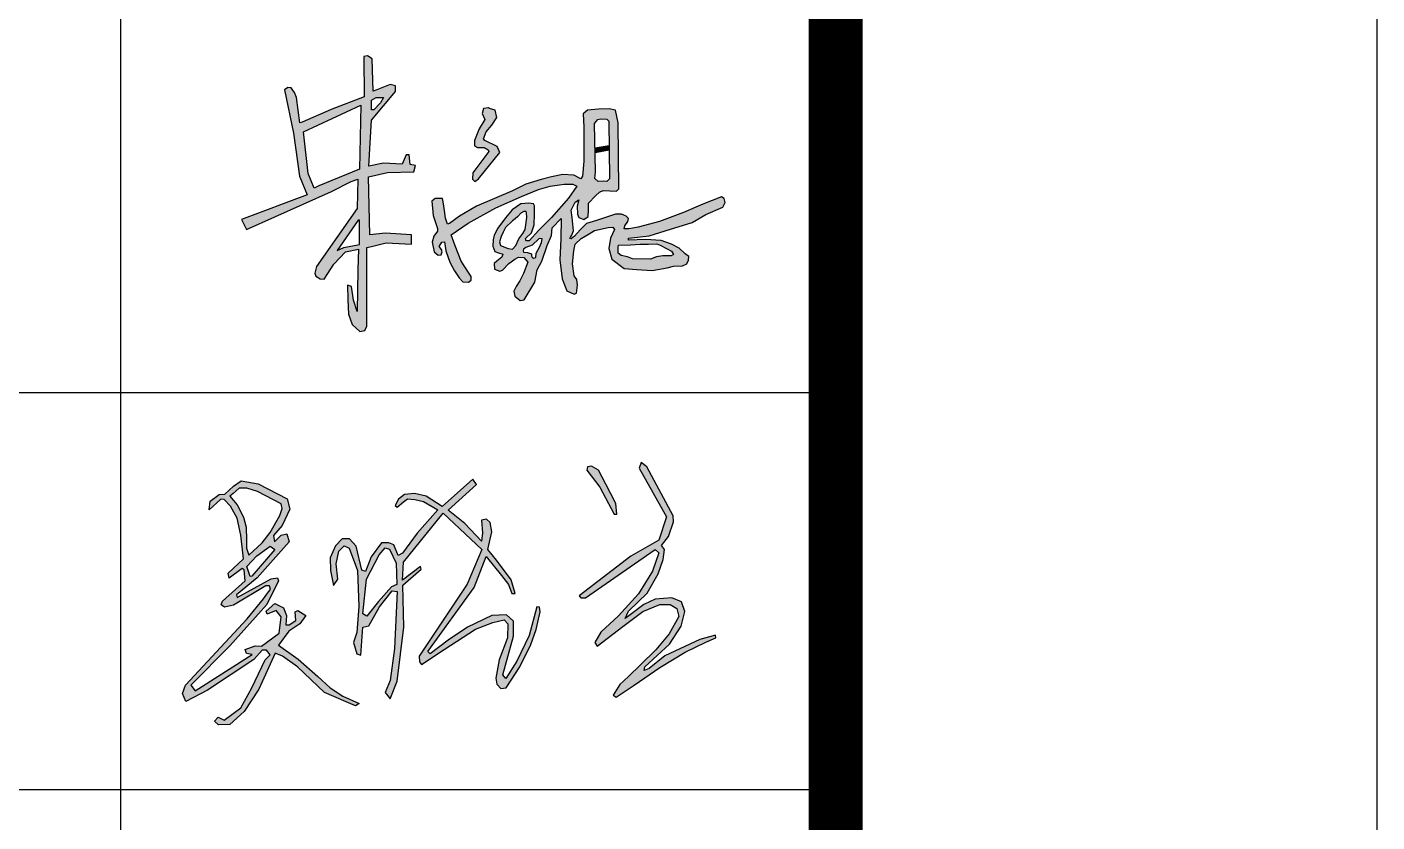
# Model space of a CAD drawing. Extents: x 33088 to 140010, y 13737 to 369010.
# Drawn here: x 118653 to 122393, y 234056 to 236259 of the extents above; entities that cross this region are included whole.
import ezdxf

# ---------------------------------------------------------------- set-up
doc = ezdxf.new("R2010")
doc.units = 0
doc.header["$LTSCALE"] = 1000
doc.header["$MEASUREMENT"] = 0
doc.layers.get('0').update_dxf_attribs({"linetype": 'CONTINUOUS'})
doc.layers.add('PUB_TITLE', color=4, linetype='CONTINUOUS')

msp = doc.modelspace()

# ---------------------------------------------------------------- hatches: boundary and pattern name
h = msp.add_hatch(color=7)
h.paths.add_polyline_path([(119598.9, 235844), (119652, 235855.8), (119725, 235858.4), (119729.9, 235875.7), (119715.1, 235877.9), (119712.3, 235905), (119703.7, 235905.2), (119692.8, 235879.3), (119640.6, 235882.2), (119599.9, 235873.6), (119607.4, 236000.9), (119674, 236080.2), (119674.2, 236096.6), (119659.2, 236100.2), (119622.6, 236085.3), (119612.3, 236081.3), (119609.6, 236171.3), (119596.2, 236179.2), (119586, 236177.3), (119587.7, 236065.7), (119495.7, 236030.9), (119415.2, 235995.7), (119408.9, 235993.5), (119399.6, 236064.2), (119393.9, 236078.1), (119385.4, 236091), (119375.4, 236091.8), (119366.9, 236085.3), (119391.8, 235964.8), (119407.8, 235846.4), (119429.2, 235794.3), (119247.6, 235726.3), (119261.5, 235698.2), (119497.1, 235803.6), (119550.9, 235831.4), (119569.9, 235837.7), (119567.7, 235756.5), (119454.8, 235595.2), (119450.3, 235577.6), (119453.3, 235568.8), (119465.3, 235561.4), (119476.8, 235560.3), (119503.4, 235602.2), (119535.8, 235635.9), (119571.5, 235643.6), (119569.4, 235586.2), (119567.6, 235470.8), (119557.7, 235502.5), (119551.9, 235540.4), (119541.4, 235543.5), (119542.4, 235503.2), (119543.5, 235463.5), (119554.4, 235435.3), (119574.8, 235415.8), (119588.7, 235418.2), (119595, 235430.4), (119594.3, 235648.5), (119607.2, 235651.3), (119648.2, 235661.2), (119718.5, 235657.3), (119718.5, 235683.5), (119645.1, 235687.6), (119603.1, 235683.1)])
h.paths.add_polyline_path([(119574.2, 235865.3), (119461.3, 235819.4), (119448.4, 235813.1), (119431.7, 235853.4), (119419.4, 235968.9), (119577.6, 236043.2)], flags=16)
h.paths.add_polyline_path([(119574.2, 235724.2), (119574.2, 235657), (119530.7, 235648.3), (119512.6, 235640), (119570.3, 235724.2)], flags=16)
h.paths.add_polyline_path([(119607.4, 236029.7), (119607.4, 236056.5), (119620.4, 236063.7), (119641.2, 236063.7), (119632.1, 236049), (119613.9, 236030.1)], flags=16)
h = msp.add_hatch(color=7)
h.paths.add_polyline_path([(120249.3, 235806.5), (120286.3, 235804.3), (120292.7, 235810.7), (120291.3, 235993.4), (120283.6, 236029.1), (120266, 236033), (120236.2, 236031.6), (120206.4, 236028.5), (120193.9, 236018.5), (120196, 235982.9), (120195.5, 235887.2), (120192.5, 235846.3), (120187.3, 235838.6), (120167.7, 235848.9), (120137.3, 235850.6), (120105.8, 235844.6), (120077.9, 235836.6), (120035.6, 235823.4), (119998.6, 235805.1), (119898.7, 235762.5), (119851.1, 235735.2), (119823.8, 235714.9), (119818.1, 235712.9), (119812.9, 235729.5), (119809.8, 235750.9), (119806.4, 235774.8), (119804.4, 235783.9), (119784.2, 235784.3), (119774.6, 235776.9), (119778.1, 235736.6), (119790.8, 235701.2), (119790.6, 235693.5), (119780.1, 235679.4), (119775.5, 235663.1), (119781.3, 235636.3), (119792.1, 235627), (119800.4, 235627.7), (119803.5, 235636), (119801.7, 235642.4), (119795, 235651.4), (119802.1, 235662.7), (119809.5, 235664.2), (119813.6, 235639.2), (119824.6, 235607.2), (119837.3, 235583.2), (119850.8, 235564.4), (119861, 235552.7), (119875.9, 235552), (119883.5, 235558), (119883.9, 235568.2), (119878.5, 235575.8), (119855.9, 235610.6), (119839.5, 235652.7), (119828.2, 235683.4), (119875.4, 235716.2), (119952.1, 235757.9), (120023.6, 235789.2), (120070.7, 235809), (120103, 235818.4), (120140.9, 235823.8), (120165, 235823.8), (120176, 235818), (120153.4, 235785.3), (120105.8, 235731.5), (120071.5, 235695.9), (120044.6, 235666.7), (120037, 235667.1), (120034.7, 235669.6), (120033.9, 235673.2), (120050.7, 235689.4), (120058.4, 235711.5), (120059.1, 235740.9), (120059.3, 235763.9), (120056.8, 235769.7), (120043.6, 235770.8), (120021.3, 235769.2), (119997.4, 235752.4), (119978.6, 235730.3), (119958, 235701.9), (119947.5, 235682.1), (119944.7, 235669.5), (119943.6, 235652.1), (119948.8, 235637.4), (119959.6, 235633.2), (119971.4, 235629.4), (119968.8, 235621.9), (119955.1, 235610.4), (119947.4, 235604.1), (119947.9, 235588.1), (119962.7, 235582.6), (119970.7, 235585.1), (119987.9, 235604.2), (120004.9, 235616), (120014.8, 235621.2), (120029.3, 235620.4), (120040.6, 235607.8), (120028.8, 235576.3), (120018.4, 235556.1), (120008.2, 235540.2), (120002.2, 235527), (120004.9, 235513.8), (120019.5, 235501.5), (120030.4, 235502.9), (120059.7, 235552), (120066.3, 235586.2), (120079.1, 235610.4), (120094.5, 235653.4), (120105.8, 235681.4), (120108.3, 235702.6), (120132.9, 235728.7), (120131.9, 235672.1), (120128.9, 235614.5), (120135.5, 235561.3), (120148.6, 235528.3), (120168.6, 235519), (120175.4, 235521.5), (120178.5, 235543.9), (120176, 235560), (120168.8, 235570.2), (120164.8, 235603.1), (120167.9, 235639), (120171.9, 235657.7), (120188.9, 235673.1), (120210.4, 235686.1), (120225.2, 235695.6), (120263.2, 235703.6), (120276.4, 235704.9), (120280.7, 235697.9), (120269.3, 235673.8), (120265, 235645.4), (120273.2, 235615.8), (120307.2, 235590), (120342.3, 235587.3), (120385.5, 235585), (120426.4, 235592.4), (120444.4, 235596.7), (120468.9, 235597.9), (120481.4, 235602.9), (120486.1, 235613.5), (120486.7, 235623.1), (120476.5, 235630.3), (120460.1, 235646.8), (120438.9, 235657.4), (120410.4, 235667.8), (120366.8, 235670.4), (120319.7, 235668.6), (120320, 235674.1), (120377.2, 235680.4), (120421.6, 235694.9), (120496.3, 235717.4), (120533.5, 235739.6), (120580.7, 235760.2), (120587.3, 235773.4), (120584.3, 235784), (120576.9, 235789), (120525.7, 235768.8), (120472, 235745.2), (120405.5, 235720.6), (120346.4, 235704.3), (120320.8, 235700.4), (120307.9, 235699.9), (120309.2, 235708.5), (120318, 235720.7), (120319.5, 235728.8), (120312.9, 235735.6), (120300.5, 235740.4), (120283.2, 235740.4), (120230.6, 235723.3), (120203.4, 235714.6), (120185.9, 235697.5), (120170.4, 235679.8), (120161.1, 235672.6), (120157.3, 235672.9), (120158.8, 235676.8), (120162.3, 235682.3), (120165.1, 235690.2), (120166.9, 235694.8), (120163.2, 235731.4), (120160.8, 235751.6), (120171.5, 235774.1), (120181.9, 235780.1), (120177.8, 235763.1), (120178.3, 235740.4), (120182.1, 235731.1), (120195.6, 235726.2), (120207.6, 235734.1), (120208.7, 235752.2), (120208.7, 235770.9), (120228.5, 235791.2), (120239.2, 235802.1)])
h.paths.add_polyline_path([(120226.5, 235839.7), (120228.3, 235857.9), (120225.5, 235992), (120234.3, 236003.1), (120242.6, 236005.3), (120259.7, 236003.8), (120264.8, 235998), (120267, 235838.5), (120259.8, 235830.8), (120249.9, 235831.7), (120235.4, 235831.4)], flags=16)
h.paths.add_polyline_path([(120292, 235655.1), (120325.2, 235655.5), (120351.6, 235657.2), (120374.6, 235657.4), (120398, 235658.3), (120407.3, 235655.1), (120425.1, 235645.8), (120438.7, 235638.2), (120444.6, 235629.1), (120438.1, 235625.2), (120414.7, 235625), (120397.3, 235622.4), (120380.9, 235615.7), (120331, 235617.2), (120316.7, 235622.4), (120298.9, 235626.5), (120290.5, 235632.6), (120290.7, 235648.8)], flags=16)
h.paths.add_polyline_path([(120037.2, 235744.3), (120037.5, 235731.2), (120035.8, 235717.5), (120033.6, 235698.1), (120027.1, 235687.3), (120016.1, 235672), (120007.6, 235653.9), (119998.3, 235644.1), (119986, 235645.2), (119965.1, 235653.5), (119962.1, 235663.6), (119967, 235678.6), (119972.5, 235691.2), (119978.8, 235704.1), (119998.6, 235722.1), (120005.8, 235727.3), (120012.6, 235734.5), (120021.7, 235743.5), (120029.4, 235747.7), (120035.7, 235747.9)], flags=16)
h.paths.add_polyline_path([(120080.3, 235672.5), (120078.5, 235662.3), (120073.2, 235648.8), (120064, 235632.8), (120063.3, 235620.5), (120056.3, 235619.2), (120052.6, 235621.1), (120051.2, 235625.2), (120050.7, 235630.9), (120040.1, 235634.1), (120028.8, 235635.4), (120028.1, 235639.4), (120028.7, 235643.8), (120035.3, 235647.9), (120052.6, 235654.8), (120071.6, 235672.5), (120073.5, 235673.7)], flags=16)
for points in [[(119963, 235911.3), (119955.3, 235928.3), (119921.7, 235944.4), (119918.1, 235949.9), (119925.3, 235968.8), (119940.6, 235987.1), (119954.5, 236008.6), (119950.6, 236029.3), (119934.8, 236033.1), (119931.5, 236035.3), (119918, 236033.6), (119914.2, 236019.4), (119921.3, 236002.7), (119905.4, 235977.5), (119892.5, 235944.6), (119892.6, 235930.5), (119901.1, 235925), (119919.6, 235925), (119930.9, 235919.3), (119932.5, 235914.8), (119888.1, 235855.4), (119887.5, 235837.6), (119894.1, 235831.5), (119904.3, 235838.9)], [(120265.7, 235930.6), (120226.9, 235924.9), (120227.2, 235911), (120265.9, 235918.3)]]:
    msp.add_hatch(color=7).paths.add_polyline_path(points)
h = msp.add_hatch(color=256)
h.paths.add_polyline_path([(120370.8, 235040.3), (120355, 235052.4), (120349.1, 235036.4), (120425.3, 234901.9), (120403.5, 234837), (120326.2, 234793), (120183, 234682.9), (120187.7, 234677.1), (120200, 234677.6), (120393.8, 234811.1), (120403.9, 234802.1), (120386.3, 234751.6), (120346.9, 234688.3), (120292, 234627.4), (120243, 234582.1), (120226, 234554), (120232.9, 234543.8), (120304.3, 234597.6), (120359.7, 234639.3), (120406.6, 234658.8), (120435.4, 234658.8), (120453.5, 234648.2), (120458.8, 234625.8), (120432.7, 234577.4), (120395.4, 234533.1), (120352.8, 234492.1), (120319.2, 234459.8), (120295.6, 234437.1), (120277.2, 234407.5), (120285.7, 234402.2), (120335.3, 234435.7), (120406.7, 234484.1), (120476.6, 234527.1), (120534.1, 234555), (120561.7, 234566.9), (120560.6, 234573.6), (120517.3, 234562.1), (120420.7, 234517), (120376.7, 234482), (120363.2, 234476.4), (120364.7, 234486.4), (120433, 234549), (120465.8, 234598.6), (120475.9, 234639.4), (120466.2, 234666.6), (120439.4, 234677.5), (120393.1, 234673.4), (120362.5, 234658.8), (120324.5, 234630.5), (120310.3, 234619.9), (120320, 234640.9), (120371.5, 234690.5), (120402.1, 234743.6), (120415.5, 234783.5), (120419.6, 234811.4), (120411.4, 234822.2), (120430.1, 234847), (120443.9, 234888.4), (120443.2, 234904.4)])
h.paths.add_polyline_path([(120217.5, 235042.4), (120206.1, 235040.3), (120203.7, 235031.2), (120240.3, 234984.3), (120280, 234909.4), (120287.3, 234909.4), (120284.3, 234939.1), (120256.7, 234992), (120236.5, 235030.9)], flags=17)
h.paths.add_polyline_path([(119627.3, 234667.6), (119594.5, 234626.6), (119583.9, 234632.7), (119593.4, 234729), (119629, 234796.3), (119645.3, 234816.1), (119657.4, 234812.6), (119675.7, 234773.6), (119677.7, 234714.8), (119663.2, 234707.7)], flags=16)
h.paths.add_polyline_path([(119494, 234753.6), (119501.9, 234712), (119514.4, 234729.4), (119509.5, 234771.3), (119517.1, 234806.6), (119531.8, 234821.8), (119545.4, 234815.3), (119568.8, 234752.8), (119572.6, 234653.8), (119566.6, 234581.2), (119557.9, 234553.5), (119567.2, 234522), (119578, 234518.7), (119584, 234595.9), (119599.8, 234599.7), (119629.7, 234652.5), (119665.1, 234697.1), (119678.7, 234694.9), (119671.6, 234537.2), (119659.7, 234448.3), (119645, 234415.2), (119659.7, 234397.2), (119678.7, 234446.7), (119696.7, 234595.9), (119694.1, 234712.8), (119745.6, 234757), (119743.3, 234763.8), (119693, 234726.5), (119696.4, 234776.4), (119805.8, 234911.9), (119912.8, 234811.8), (119872.3, 234715), (119817.6, 234632.6), (119740, 234515.8), (119740.2, 234500.4), (119746, 234492.8), (119809.2, 234534), (119895.5, 234590.4), (119943.4, 234609.3), (119975.5, 234616), (119985.6, 234605.5), (119984.7, 234566.8), (119961.6, 234505.3), (119951.9, 234454.8), (119954.4, 234438.4), (119966.2, 234425.8), (119980.5, 234428.4), (120018.8, 234486.4), (120048.7, 234548.3), (120064.1, 234589.3), (120074.9, 234638.5), (120073.2, 234651.4), (120065.4, 234652.2), (120044.6, 234572.7), (120009.8, 234502.3), (119979.5, 234453.6), (119971.6, 234464), (120000.7, 234571.4), (120001.1, 234612.8), (119981.2, 234630.2), (119941, 234628.2), (119873.4, 234595.9), (119819.9, 234559.8), (119770.2, 234522.2), (119763.2, 234528.8), (119892.1, 234706), (119925.1, 234792), (119967.4, 234739.2), (119987.2, 234714.4), (119996.1, 234689.3), (120005.3, 234689.3), (119994.7, 234727.1), (119954.2, 234782.1), (119930.1, 234811.3), (119941.1, 234860.7), (119936.5, 234886.3), (119926.5, 234895.5), (119912.3, 234892.3), (119915.5, 234858), (119912.3, 234834.7), (119866.5, 234883.1), (119819.6, 234920.8), (119898.3, 234991.9), (119888.2, 235005.9), (119803.4, 234930.2), (119758.7, 234959.3), (119727, 234966.8), (119698.8, 234964), (119682.6, 234950.6), (119673.1, 234933.6), (119678.6, 234928.4), (119696.5, 234943.1), (119707.4, 234952), (119727.8, 234949.8), (119751.4, 234944.1), (119791.4, 234921.1), (119733.7, 234856.9), (119703.4, 234815), (119693.1, 234800.8), (119681.8, 234795), (119669.3, 234823.9), (119655.9, 234829.7), (119635.1, 234829.7), (119606.7, 234790.8), (119591.2, 234750.5), (119580.7, 234753.9), (119564.8, 234821), (119546.4, 234841), (119525.9, 234841.2), (119508.1, 234821.8), (119493.1, 234788.3)])
h.paths.add_polyline_path([(119271.1, 234736.2), (119262, 234764), (119289.5, 234794.2), (119316.8, 234813.2), (119327, 234820.3), (119339.3, 234811.8), (119276.3, 234737.3)], flags=16)
h.paths.add_polyline_path([(119261, 234815.5), (119267.3, 234795.9), (119304.2, 234830.2), (119326.6, 234858.6), (119353.6, 234905.4), (119359.6, 234925.4), (119357.7, 234937.6), (119291.8, 234972.1), (119262.2, 234981), (119240.7, 234981.5), (119223.9, 234967), (119215.1, 234959.4), (119235.7, 234935.5), (119252.7, 234900.6), (119260, 234873.6), (119260.8, 234837.6)], flags=16)
h.paths.add_polyline_path([(119190.2, 234950.9), (119158, 234921.6), (119161, 234945.4), (119185.5, 234964.2), (119200.8, 234964.6), (119224.8, 234987.3), (119246.6, 235001.3), (119293.3, 234993.4), (119374.1, 234951.5), (119381.1, 234922.7), (119360.2, 234878.2), (119335.7, 234849.9), (119339.2, 234832.9), (119357.1, 234850.8), (119372.8, 234855.1), (119379.3, 234832.9), (119291, 234732.6), (119233.2, 234685.9), (119235.6, 234678.7), (119329.5, 234729.7), (119347.4, 234733.1), (119349.8, 234724.4), (119317.7, 234659), (119214.9, 234544.8), (119106.7, 234435.4), (119119.4, 234419.7), (119276.6, 234520), (119261.5, 234523), (119257.9, 234534.5), (119285.7, 234544.2), (119302.6, 234543.6), (119351.6, 234579.8), (119357.1, 234624.5), (119343.8, 234642.1), (119318.4, 234632.4), (119315.9, 234640.8), (119340.1, 234661.4), (119363.7, 234649.3), (119372.2, 234628.2), (119369.8, 234602.2), (119379.4, 234602.8), (119398.2, 234614.3), (119395.8, 234638.4), (119403.6, 234642.1), (119426, 234628.8), (119409.1, 234605.8), (119378.2, 234584.7), (119349.8, 234546), (119404.2, 234507.9), (119458.7, 234459), (119492.8, 234428.3), (119528.3, 234405), (119573.7, 234385), (119562.8, 234377.8), (119476.9, 234414.6), (119402.6, 234485.9), (119361.4, 234516.1), (119340.3, 234524), (119295.5, 234424.3), (119254.4, 234362.1), (119215.4, 234326), (119183.2, 234325.1), (119172.2, 234335.3), (119182.8, 234346.3), (119199.7, 234338.7), (119245.5, 234373), (119276, 234427.8), (119313.3, 234505.3), (119326.9, 234519.7), (119316.7, 234532), (119304.8, 234532.4), (119281.5, 234506.6), (119153.6, 234421.5), (119093, 234390.2), (119084.1, 234412.2), (119092.6, 234435), (119263.3, 234619.4), (119308.7, 234675.1), (119322.6, 234693.9), (119327.8, 234700.8), (119324.9, 234710.3), (119314.9, 234710.7), (119225.3, 234657.5), (119200.7, 234652), (119191.1, 234657.9), (119194.4, 234668), (119257.3, 234724.2), (119255.1, 234755), (119249.5, 234758.7), (119212.9, 234731.9), (119210.7, 234746.2), (119252.9, 234785.1), (119245.4, 234851.1), (119235.4, 234898), (119216.7, 234931.2), (119199.6, 234949.9)])

# ---------------------------------------------------------------- linework, layer by layer
for p, q in [((120206.1, 235040.3), (120203.7, 235031.2)), ((120217.5, 235042.4), (120206.1, 235040.3)), ((120236.5, 235030.9), (120217.5, 235042.4)), ((120355, 235052.4), (120349.1, 235036.4)), ((120370.8, 235040.3), (120355, 235052.4)), ((120443.2, 234904.4), (120370.8, 235040.3)), ((119224.8, 234987.3), (119246.6, 235001.3)), ((119246.6, 235001.3), (119293.3, 234993.4)), ((119888.2, 235005.9), (119803.4, 234930.2)), ((119898.3, 234991.9), (119888.2, 235005.9)), ((120203.7, 235031.2), (120240.3, 234984.3)), ((120256.7, 234992), (120236.5, 235030.9)), ((120349.1, 235036.4), (120425.3, 234901.9)), ((119161, 234945.4), (119185.5, 234964.2)), ((119185.5, 234964.2), (119200.8, 234964.6)), ((119200.8, 234964.6), (119224.8, 234987.3)), ((119223.9, 234967), (119215.1, 234959.4)), ((119240.7, 234981.5), (119223.9, 234967)), ((119262.2, 234981), (119240.7, 234981.5)), ((119291.8, 234972.1), (119262.2, 234981)), ((119357.7, 234937.6), (119291.8, 234972.1)), ((119293.3, 234993.4), (119374.1, 234951.5)), ((119698.8, 234964), (119682.6, 234950.6)), ((119727, 234966.8), (119698.8, 234964)), ((119758.7, 234959.3), (119727, 234966.8)), ((119819.6, 234920.8), (119898.3, 234991.9)), ((120240.3, 234984.3), (120280, 234909.4)), ((120284.3, 234939.1), (120256.7, 234992)), ((119190.2, 234950.9), (119158, 234921.6)), ((119158, 234921.6), (119161, 234945.4)), ((119199.6, 234949.9), (119190.2, 234950.9)), ((119216.7, 234931.2), (119199.6, 234949.9)), ((119215.1, 234959.4), (119235.7, 234935.5)), ((119235.4, 234898), (119216.7, 234931.2)), ((119235.7, 234935.5), (119252.7, 234900.6)), ((119359.6, 234925.4), (119357.7, 234937.6)), ((119374.1, 234951.5), (119381.1, 234922.7)), ((119682.6, 234950.6), (119673.1, 234933.6)), ((119673.1, 234933.6), (119678.6, 234928.4)), ((119678.6, 234928.4), (119696.5, 234943.1)), ((119696.5, 234943.1), (119707.4, 234952)), ((119707.4, 234952), (119727.8, 234949.8)), ((119727.8, 234949.8), (119751.4, 234944.1)), ((119751.4, 234944.1), (119791.4, 234921.1)), ((119803.4, 234930.2), (119758.7, 234959.3)), ((120287.3, 234909.4), (120284.3, 234939.1)), ((119245.4, 234851.1), (119235.4, 234898)), ((119252.7, 234900.6), (119260, 234873.6)), ((119326.6, 234858.6), (119353.6, 234905.4)), ((119353.6, 234905.4), (119359.6, 234925.4)), ((119381.1, 234922.7), (119360.2, 234878.2)), ((119696.4, 234776.4), (119805.8, 234911.9)), ((119791.4, 234921.1), (119733.7, 234856.9)), ((119805.8, 234911.9), (119912.8, 234811.8)), ((119866.5, 234883.1), (119819.6, 234920.8)), ((119926.5, 234895.5), (119912.3, 234892.3)), ((119912.3, 234892.3), (119915.5, 234858)), ((119936.5, 234886.3), (119926.5, 234895.5)), ((120280, 234909.4), (120287.3, 234909.4)), ((120425.3, 234901.9), (120403.5, 234837)), ((120430.1, 234847), (120443.9, 234888.4)), ((120443.9, 234888.4), (120443.2, 234904.4)), ((119252.9, 234785.1), (119245.4, 234851.1)), ((119260, 234873.6), (119260.8, 234837.6)), ((119304.2, 234830.2), (119326.6, 234858.6)), ((119360.2, 234878.2), (119335.7, 234849.9)), ((119357.1, 234850.8), (119372.8, 234855.1)), ((119372.8, 234855.1), (119379.3, 234832.9)), ((119733.7, 234856.9), (119703.4, 234815)), ((119912.3, 234834.7), (119866.5, 234883.1)), ((119915.5, 234858), (119912.3, 234834.7)), ((119930.1, 234811.3), (119941.1, 234860.7)), ((119941.1, 234860.7), (119936.5, 234886.3)), ((119260.8, 234837.6), (119261, 234815.5)), ((119261, 234815.5), (119267.3, 234795.9)), ((119267.3, 234795.9), (119304.2, 234830.2)), ((119379.3, 234832.9), (119291, 234732.6)), ((119316.8, 234813.2), (119327, 234820.3)), ((119327, 234820.3), (119339.3, 234811.8)), ((119335.7, 234849.9), (119339.2, 234832.9)), ((119339.2, 234832.9), (119357.1, 234850.8)), ((119508.1, 234821.8), (119493.1, 234788.3)), ((119525.9, 234841.2), (119508.1, 234821.8)), ((119517.1, 234806.6), (119531.8, 234821.8)), ((119546.4, 234841), (119525.9, 234841.2)), ((119531.8, 234821.8), (119545.4, 234815.3)), ((119545.4, 234815.3), (119568.8, 234752.8)), ((119564.8, 234821), (119546.4, 234841)), ((119580.7, 234753.9), (119564.8, 234821)), ((119635.1, 234829.7), (119606.7, 234790.8)), ((119629, 234796.3), (119645.3, 234816.1)), ((119655.9, 234829.7), (119635.1, 234829.7)), ((119645.3, 234816.1), (119657.4, 234812.6)), ((119669.3, 234823.9), (119655.9, 234829.7)), ((119681.8, 234795), (119669.3, 234823.9)), ((119703.4, 234815), (119693.1, 234800.8)), ((120403.5, 234837), (120326.2, 234793)), ((120411.4, 234822.2), (120430.1, 234847)), ((120419.6, 234811.4), (120411.4, 234822.2)), ((119210.7, 234746.2), (119252.9, 234785.1)), ((119262, 234764), (119289.5, 234794.2)), ((119339.3, 234811.8), (119276.3, 234737.3)), ((119289.5, 234794.2), (119316.8, 234813.2)), ((119493.1, 234788.3), (119494, 234753.6)), ((119509.5, 234771.3), (119517.1, 234806.6)), ((119606.7, 234790.8), (119591.2, 234750.5)), ((119593.4, 234729), (119629, 234796.3)), ((119657.4, 234812.6), (119675.7, 234773.6)), ((119693.1, 234800.8), (119681.8, 234795)), ((119693, 234726.5), (119696.4, 234776.4)), ((119912.8, 234811.8), (119872.3, 234715)), ((119892.1, 234706), (119925.1, 234792)), ((119925.1, 234792), (119967.4, 234739.2)), ((119954.2, 234782.1), (119930.1, 234811.3)), ((119994.7, 234727.1), (119954.2, 234782.1)), ((120326.2, 234793), (120183, 234682.9)), ((120200, 234677.6), (120393.8, 234811.1)), ((120403.9, 234802.1), (120386.3, 234751.6)), ((120393.8, 234811.1), (120403.9, 234802.1)), ((120402.1, 234743.6), (120415.5, 234783.5)), ((120415.5, 234783.5), (120419.6, 234811.4)), ((119212.9, 234731.9), (119210.7, 234746.2)), ((119249.5, 234758.7), (119212.9, 234731.9)), ((119255.1, 234755), (119249.5, 234758.7)), ((119257.3, 234724.2), (119255.1, 234755)), ((119271.1, 234736.2), (119262, 234764)), ((119494, 234753.6), (119501.9, 234712)), ((119514.4, 234729.4), (119509.5, 234771.3)), ((119568.8, 234752.8), (119572.6, 234653.8)), ((119591.2, 234750.5), (119580.7, 234753.9)), ((119675.7, 234773.6), (119677.7, 234714.8)), ((119743.3, 234763.8), (119693, 234726.5)), ((119694.1, 234712.8), (119745.6, 234757)), ((119745.6, 234757), (119743.3, 234763.8)), ((119967.4, 234739.2), (119987.2, 234714.4)), ((120386.3, 234751.6), (120346.9, 234688.3)), ((120371.5, 234690.5), (120402.1, 234743.6)), ((119194.4, 234668), (119257.3, 234724.2)), ((119314.9, 234710.7), (119225.3, 234657.5)), ((119291, 234732.6), (119233.2, 234685.9)), ((119235.6, 234678.7), (119329.5, 234729.7)), ((119276.3, 234737.3), (119271.1, 234736.2)), ((119324.9, 234710.3), (119314.9, 234710.7)), ((119349.8, 234724.4), (119317.7, 234659)), ((119327.8, 234700.8), (119324.9, 234710.3)), ((119329.5, 234729.7), (119347.4, 234733.1)), ((119347.4, 234733.1), (119349.8, 234724.4)), ((119501.9, 234712), (119514.4, 234729.4)), ((119583.9, 234632.7), (119593.4, 234729)), ((119663.2, 234707.7), (119627.3, 234667.6)), ((119677.7, 234714.8), (119663.2, 234707.7)), ((119696.7, 234595.9), (119694.1, 234712.8)), ((119763.2, 234528.8), (119892.1, 234706)), ((119872.3, 234715), (119817.6, 234632.6)), ((119987.2, 234714.4), (119996.1, 234689.3)), ((120005.3, 234689.3), (119994.7, 234727.1)), ((119191.1, 234657.9), (119194.4, 234668)), ((119233.2, 234685.9), (119235.6, 234678.7)), ((119263.3, 234619.4), (119308.7, 234675.1)), ((119308.7, 234675.1), (119322.6, 234693.9)), ((119322.6, 234693.9), (119327.8, 234700.8)), ((119627.3, 234667.6), (119594.5, 234626.6)), ((119629.7, 234652.5), (119665.1, 234697.1)), ((119665.1, 234697.1), (119678.7, 234694.9)), ((119678.7, 234694.9), (119671.6, 234537.2)), ((119996.1, 234689.3), (120005.3, 234689.3)), ((120183, 234682.9), (120187.7, 234677.1)), ((120187.7, 234677.1), (120200, 234677.6)), ((120346.9, 234688.3), (120292, 234627.4)), ((120320, 234640.9), (120371.5, 234690.5)), ((120393.1, 234673.4), (120362.5, 234658.8)), ((120439.4, 234677.5), (120393.1, 234673.4)), ((120466.2, 234666.6), (120439.4, 234677.5)), ((120475.9, 234639.4), (120466.2, 234666.6)), ((119200.7, 234652), (119191.1, 234657.9)), ((119225.3, 234657.5), (119200.7, 234652)), ((119317.7, 234659), (119214.9, 234544.8)), ((119315.9, 234640.8), (119340.1, 234661.4)), ((119318.4, 234632.4), (119315.9, 234640.8)), ((119343.8, 234642.1), (119318.4, 234632.4)), ((119318.4, 234632.4), (119318.4, 234632.4)), ((119340.1, 234661.4), (119363.7, 234649.3)), ((119357.1, 234624.5), (119343.8, 234642.1)), ((119363.7, 234649.3), (119372.2, 234628.2)), ((119372.2, 234628.2), (119369.8, 234602.2)), ((119395.8, 234638.4), (119403.6, 234642.1)), ((119398.2, 234614.3), (119395.8, 234638.4)), ((119403.6, 234642.1), (119426, 234628.8)), ((119426, 234628.8), (119409.1, 234605.8)), ((119572.6, 234653.8), (119566.6, 234581.2)), ((119594.5, 234626.6), (119583.9, 234632.7)), ((119599.8, 234599.7), (119629.7, 234652.5)), ((119817.6, 234632.6), (119740, 234515.8)), ((119941, 234628.2), (119873.4, 234595.9)), ((119981.2, 234630.2), (119941, 234628.2)), ((120001.1, 234612.8), (119981.2, 234630.2)), ((120065.4, 234652.2), (120044.6, 234572.7)), ((120064.1, 234589.3), (120074.9, 234638.5)), ((120073.2, 234651.4), (120065.4, 234652.2)), ((120074.9, 234638.5), (120073.2, 234651.4)), ((120292, 234627.4), (120243, 234582.1)), ((120304.3, 234597.6), (120359.7, 234639.3)), ((120310.3, 234619.9), (120320, 234640.9)), ((120324.5, 234630.5), (120310.3, 234619.9)), ((120362.5, 234658.8), (120324.5, 234630.5)), ((120359.7, 234639.3), (120406.6, 234658.8)), ((120406.6, 234658.8), (120435.4, 234658.8)), ((120435.4, 234658.8), (120453.5, 234648.2)), ((120453.5, 234648.2), (120458.8, 234625.8)), ((120465.8, 234598.6), (120475.9, 234639.4)), ((119092.6, 234435), (119263.3, 234619.4)), ((119351.6, 234579.8), (119357.1, 234624.5)), ((119369.8, 234602.2), (119379.4, 234602.8)), ((119409.1, 234605.8), (119378.2, 234584.7)), ((119379.4, 234602.8), (119398.2, 234614.3)), ((119578, 234518.7), (119584, 234595.9)), ((119584, 234595.9), (119599.8, 234599.7)), ((119678.7, 234446.7), (119696.7, 234595.9)), ((119809.2, 234534), (119895.5, 234590.4)), ((119873.4, 234595.9), (119819.9, 234559.8)), ((119895.5, 234590.4), (119943.4, 234609.3)), ((119943.4, 234609.3), (119975.5, 234616)), ((119975.5, 234616), (119985.6, 234605.5)), ((119985.6, 234605.5), (119984.7, 234566.8)), ((120000.7, 234571.4), (120001.1, 234612.8)), ((120048.7, 234548.3), (120064.1, 234589.3)), ((120232.9, 234543.8), (120304.3, 234597.6)), ((120458.8, 234625.8), (120432.7, 234577.4)), ((120433, 234549), (120465.8, 234598.6)), ((119302.6, 234543.6), (119351.6, 234579.8)), ((119378.2, 234584.7), (119349.8, 234546)), ((119566.6, 234581.2), (119557.9, 234553.5)), ((119557.9, 234553.5), (119567.2, 234522)), ((119819.9, 234559.8), (119770.2, 234522.2)), ((119984.7, 234566.8), (119961.6, 234505.3)), ((119971.6, 234464), (120000.7, 234571.4)), ((120044.6, 234572.7), (120009.8, 234502.3)), ((120243, 234582.1), (120226, 234554)), ((120226, 234554), (120232.9, 234543.8)), ((120432.7, 234577.4), (120395.4, 234533.1)), ((120517.3, 234562.1), (120420.7, 234517)), ((120476.6, 234527.1), (120534.1, 234555)), ((120560.6, 234573.6), (120517.3, 234562.1)), ((120534.1, 234555), (120561.7, 234566.9)), ((120561.7, 234566.9), (120560.6, 234573.6)), ((119214.9, 234544.8), (119106.7, 234435.4)), ((119119.4, 234419.7), (119276.6, 234520)), ((119257.9, 234534.5), (119285.7, 234544.2)), ((119261.5, 234523), (119257.9, 234534.5)), ((119276.6, 234520), (119261.5, 234523)), ((119304.8, 234532.4), (119281.5, 234506.6)), ((119285.7, 234544.2), (119302.6, 234543.6)), ((119340.3, 234524), (119295.5, 234424.3)), ((119316.7, 234532), (119304.8, 234532.4)), ((119313.3, 234505.3), (119326.9, 234519.7)), ((119326.9, 234519.7), (119316.7, 234532)), ((119361.4, 234516.1), (119340.3, 234524)), ((119349.8, 234546), (119404.2, 234507.9)), ((119402.6, 234485.9), (119361.4, 234516.1)), ((119567.2, 234522), (119578, 234518.7)), ((119671.6, 234537.2), (119659.7, 234448.3)), ((119740, 234515.8), (119740.2, 234500.4)), ((119746, 234492.8), (119809.2, 234534)), ((119770.2, 234522.2), (119763.2, 234528.8)), ((120018.8, 234486.4), (120048.7, 234548.3)), ((120395.4, 234533.1), (120352.8, 234492.1)), ((120364.7, 234486.4), (120433, 234549)), ((120420.7, 234517), (120376.7, 234482)), ((120406.7, 234484.1), (120476.6, 234527.1)), ((119281.5, 234506.6), (119153.6, 234421.5)), ((119276, 234427.8), (119313.3, 234505.3)), ((119476.9, 234414.6), (119402.6, 234485.9)), ((119404.2, 234507.9), (119458.7, 234459)), ((119740.2, 234500.4), (119746, 234492.8)), ((119961.6, 234505.3), (119951.9, 234454.8)), ((120009.8, 234502.3), (119979.5, 234453.6)), ((119980.5, 234428.4), (120018.8, 234486.4)), ((120352.8, 234492.1), (120319.2, 234459.8)), ((120335.3, 234435.7), (120406.7, 234484.1)), ((120363.2, 234476.4), (120364.7, 234486.4)), ((120376.7, 234482), (120363.2, 234476.4)), ((119458.7, 234459), (119492.8, 234428.3)), ((119659.7, 234448.3), (119645, 234415.2)), ((119659.7, 234397.2), (119678.7, 234446.7)), ((119951.9, 234454.8), (119954.4, 234438.4)), ((119979.5, 234453.6), (119971.6, 234464)), ((120319.2, 234459.8), (120295.6, 234437.1)), ((119084.1, 234412.2), (119092.6, 234435)), ((119093, 234390.2), (119084.1, 234412.2)), ((119153.6, 234421.5), (119093, 234390.2)), ((119106.7, 234435.4), (119119.4, 234419.7)), ((119245.5, 234373), (119276, 234427.8)), ((119295.5, 234424.3), (119254.4, 234362.1)), ((119562.8, 234377.8), (119476.9, 234414.6)), ((119492.8, 234428.3), (119528.3, 234405)), ((119528.3, 234405), (119573.7, 234385)), ((119645, 234415.2), (119659.7, 234397.2)), ((119954.4, 234438.4), (119966.2, 234425.8)), ((119966.2, 234425.8), (119980.5, 234428.4)), ((120295.6, 234437.1), (120277.2, 234407.5)), ((120277.2, 234407.5), (120285.7, 234402.2)), ((120285.7, 234402.2), (120335.3, 234435.7)), ((119199.7, 234338.7), (119245.5, 234373)), ((119573.7, 234385), (119562.8, 234377.8)), ((119172.2, 234335.3), (119182.8, 234346.3)), ((119183.2, 234325.1), (119172.2, 234335.3)), ((119182.8, 234346.3), (119199.7, 234338.7)), ((119254.4, 234362.1), (119215.4, 234326)), ((119215.4, 234326), (119183.2, 234325.1))]:
    msp.add_line(p, q)
for points in [[(119571.5, 235643.6), (119569.4, 235586.2), (119567.6, 235470.8), (119557.7, 235502.5), (119551.9, 235540.4), (119541.4, 235543.5), (119542.4, 235503.2), (119543.5, 235463.5), (119554.4, 235435.3), (119574.8, 235415.8), (119588.7, 235418.2), (119595, 235430.4), (119594.3, 235648.5), (119607.2, 235651.3), (119648.2, 235661.2), (119718.5, 235657.3), (119718.5, 235683.5), (119645.1, 235687.6), (119603.1, 235683.1), (119598.9, 235844), (119652, 235855.8), (119725, 235858.4), (119729.9, 235875.7), (119715.1, 235877.9), (119712.3, 235905), (119703.7, 235905.2), (119692.8, 235879.3), (119640.6, 235882.2), (119599.9, 235873.6), (119607.4, 236000.9), (119674, 236080.2), (119674.2, 236096.6), (119659.2, 236100.2), (119622.6, 236085.3), (119612.3, 236081.3), (119609.6, 236171.3), (119596.2, 236179.2), (119586, 236177.3), (119587.7, 236065.7), (119495.7, 236030.9), (119415.2, 235995.7), (119408.9, 235993.5), (119399.6, 236064.2), (119393.9, 236078.1), (119385.4, 236091), (119375.4, 236091.8), (119366.9, 236085.3), (119391.8, 235964.8), (119407.8, 235846.4), (119429.2, 235794.3), (119247.6, 235726.3), (119261.5, 235698.2), (119497.1, 235803.6), (119550.9, 235831.4), (119569.9, 235837.7), (119567.7, 235756.5), (119454.8, 235595.2), (119450.3, 235577.6), (119453.3, 235568.8), (119465.3, 235561.4), (119476.8, 235560.3), (119503.4, 235602.2), (119535.8, 235635.9)], [(119804.4, 235783.9), (119784.2, 235784.3), (119774.6, 235776.9), (119778.1, 235736.6), (119790.8, 235701.2), (119790.6, 235693.5), (119780.1, 235679.4), (119775.5, 235663.1), (119781.3, 235636.3), (119792.1, 235627), (119800.4, 235627.7), (119803.5, 235636), (119801.7, 235642.4), (119795, 235651.4), (119802.1, 235662.7), (119809.5, 235664.2), (119813.6, 235639.2), (119824.6, 235607.2), (119837.3, 235583.2), (119850.8, 235564.4), (119861, 235552.7), (119875.9, 235552), (119883.5, 235558), (119883.9, 235568.2), (119878.5, 235575.8), (119855.9, 235610.6), (119839.5, 235652.7), (119828.2, 235683.4), (119875.4, 235716.2), (119952.1, 235757.9), (120023.6, 235789.2), (120070.7, 235809), (120103, 235818.4), (120140.9, 235823.8), (120165, 235823.8), (120176, 235818), (120153.4, 235785.3), (120105.8, 235731.5), (120071.5, 235695.9), (120044.6, 235666.7), (120037, 235667.1), (120034.7, 235669.6), (120033.9, 235673.2), (120050.7, 235689.4), (120058.4, 235711.5), (120059.1, 235740.9), (120059.3, 235763.9), (120056.8, 235769.7), (120043.6, 235770.8), (120021.3, 235769.2), (119997.4, 235752.4), (119978.6, 235730.3), (119958, 235701.9), (119947.5, 235682.1), (119944.7, 235669.5), (119943.6, 235652.1), (119948.8, 235637.4), (119959.6, 235633.2), (119971.4, 235629.4), (119968.8, 235621.9), (119955.1, 235610.4), (119947.4, 235604.1), (119947.9, 235588.1), (119962.7, 235582.6), (119970.7, 235585.1), (119987.9, 235604.2), (120004.9, 235616), (120014.8, 235621.2), (120029.3, 235620.4), (120040.6, 235607.8), (120028.8, 235576.3), (120018.4, 235556.1), (120008.2, 235540.2), (120002.2, 235527), (120004.9, 235513.8), (120019.5, 235501.5), (120030.4, 235502.9), (120059.7, 235552), (120066.3, 235586.2), (120079.1, 235610.4), (120094.5, 235653.4), (120105.8, 235681.4), (120108.3, 235702.6), (120132.9, 235728.7), (120131.9, 235672.1), (120128.9, 235614.5), (120135.5, 235561.3), (120148.6, 235528.3), (120168.6, 235519), (120175.4, 235521.5), (120178.5, 235543.9), (120176, 235560), (120168.8, 235570.2), (120164.8, 235603.1), (120167.9, 235639), (120171.9, 235657.7), (120188.9, 235673.1), (120210.4, 235686.1), (120225.2, 235695.6), (120263.2, 235703.6), (120276.4, 235704.9), (120280.7, 235697.9), (120269.3, 235673.8), (120265, 235645.4), (120273.2, 235615.8), (120307.2, 235590), (120342.3, 235587.3), (120385.5, 235585), (120426.4, 235592.4), (120444.4, 235596.7), (120468.9, 235597.9), (120481.4, 235602.9), (120486.1, 235613.5), (120486.7, 235623.1), (120476.5, 235630.3), (120460.1, 235646.8), (120438.9, 235657.4), (120410.4, 235667.8), (120366.8, 235670.4), (120319.7, 235668.6), (120320, 235674.1), (120377.2, 235680.4), (120421.6, 235694.9), (120496.3, 235717.4), (120533.5, 235739.6), (120580.7, 235760.2), (120587.3, 235773.4), (120584.3, 235784), (120576.9, 235789), (120525.7, 235768.8), (120472, 235745.2), (120405.5, 235720.6), (120346.4, 235704.3), (120320.8, 235700.4), (120307.9, 235699.9), (120309.2, 235708.5), (120318, 235720.7), (120319.5, 235728.8), (120312.9, 235735.6), (120300.5, 235740.4), (120283.2, 235740.4), (120230.6, 235723.3), (120203.4, 235714.6), (120185.9, 235697.5), (120170.4, 235679.8), (120161.1, 235672.6), (120157.3, 235672.9), (120158.8, 235676.8), (120162.3, 235682.3), (120165.1, 235690.2), (120166.9, 235694.8), (120163.2, 235731.4), (120160.8, 235751.6), (120171.5, 235774.1), (120181.9, 235780.1), (120177.8, 235763.1), (120178.3, 235740.4), (120182.1, 235731.1), (120195.6, 235726.2), (120207.6, 235734.1), (120208.7, 235752.2), (120208.7, 235770.9), (120228.5, 235791.2), (120239.2, 235802.1), (120249.3, 235806.5), (120286.3, 235804.3), (120292.7, 235810.7), (120291.3, 235993.4), (120283.6, 236029.1), (120266, 236033), (120236.2, 236031.6), (120206.4, 236028.5), (120193.9, 236018.5), (120196, 235982.9), (120195.5, 235887.2), (120192.5, 235846.3), (120187.3, 235838.6), (120167.7, 235848.9), (120137.3, 235850.6), (120105.8, 235844.6), (120077.9, 235836.6), (120035.6, 235823.4), (119998.6, 235805.1), (119898.7, 235762.5), (119851.1, 235735.2), (119823.8, 235714.9), (119818.1, 235712.9), (119812.9, 235729.5), (119809.8, 235750.9), (119806.4, 235774.8)], [(119931.5, 236035.3), (119918, 236033.6), (119914.2, 236019.4), (119921.3, 236002.7), (119905.4, 235977.5), (119892.5, 235944.6), (119892.6, 235930.5), (119901.1, 235925), (119919.6, 235925), (119930.9, 235919.3), (119932.5, 235914.8), (119888.1, 235855.4), (119887.5, 235837.6), (119894.1, 235831.5), (119904.3, 235838.9), (119963, 235911.3), (119955.3, 235928.3), (119921.7, 235944.4), (119918.1, 235949.9), (119925.3, 235968.8), (119940.6, 235987.1), (119954.5, 236008.6), (119950.6, 236029.3), (119934.8, 236033.1), (119934.8, 236033.1), (119934.8, 236033.1)], [(120225.5, 235992), (120234.3, 236003.1), (120242.6, 236005.3), (120259.7, 236003.8), (120264.8, 235998), (120267, 235838.5), (120259.8, 235830.8), (120249.9, 235831.7), (120235.4, 235831.4), (120226.5, 235839.7), (120228.3, 235857.9), (120225.5, 235992)]]:
    msp.add_lwpolyline(points, close=True)
for points in [[(119607.4, 236056.5), (119620.4, 236063.7), (119641.2, 236063.7), (119632.1, 236049), (119613.9, 236030.1), (119607.4, 236029.7), (119607.4, 236056.5)], [(119419.4, 235968.9), (119577.6, 236043.2), (119574.2, 235865.3), (119461.3, 235819.4), (119448.4, 235813.1), (119431.7, 235853.4), (119419.4, 235968.9)], [(120226.9, 235924.9), (120265.7, 235930.6), (120265.9, 235918.3), (120227.2, 235911), (120226.9, 235924.9)], [(119570.3, 235724.2), (119512.6, 235640), (119530.7, 235648.3), (119574.2, 235657), (119574.2, 235724.2), (119570.3, 235724.2)], [(119998.6, 235722.1), (119978.8, 235704.1), (119972.5, 235691.2), (119967, 235678.6), (119962.1, 235663.6), (119965.1, 235653.5), (119986, 235645.2), (119998.3, 235644.1), (120007.6, 235653.9), (120016.1, 235672), (120027.1, 235687.3), (120033.6, 235698.1), (120035.8, 235717.5), (120037.5, 235731.2), (120037.2, 235744.3), (120035.7, 235747.9), (120029.4, 235747.7), (120021.7, 235743.5), (120012.6, 235734.5), (120005.8, 235727.3), (119998.6, 235722.1)], [(120071.6, 235672.5), (120052.6, 235654.8), (120035.3, 235647.9), (120028.7, 235643.8), (120028.1, 235639.4), (120028.8, 235635.4), (120040.1, 235634.1), (120050.7, 235630.9), (120051.2, 235625.2), (120052.6, 235621.1), (120056.3, 235619.2), (120063.3, 235620.5), (120064, 235632.8), (120073.2, 235648.8), (120078.5, 235662.3), (120080.3, 235672.5), (120073.5, 235673.7), (120071.6, 235672.5)], [(120325.2, 235655.5), (120351.6, 235657.2), (120374.6, 235657.4), (120398, 235658.3), (120407.3, 235655.1), (120425.1, 235645.8), (120438.7, 235638.2), (120444.6, 235629.1), (120438.1, 235625.2), (120414.7, 235625), (120397.3, 235622.4), (120380.9, 235615.7), (120331, 235617.2), (120316.7, 235622.4), (120298.9, 235626.5), (120290.5, 235632.6), (120290.7, 235648.8), (120292, 235655.1), (120325.2, 235655.5)]]:
    msp.add_lwpolyline(points)
at = {"layer": 'PUB_TITLE', "color": 4}
for p, q in [((118913.3, 231946.3), (118913.3, 239646.3)), ((114843.4, 235246.3), (120893.4, 235246.3)), ((114843.4, 234146.3), (120893.4, 234146.3))]:
    msp.add_line(p, q, dxfattribs=at)
at = {"layer": 'PUB_TITLE'}
msp.add_lwpolyline([(33293.4, 212555.8), (122393.4, 212555.8), (122393.4, 275555.8), (33293.4, 275555.8)], close=True, dxfattribs=at)
at = {"layer": 'PUB_TITLE', "const_width": 150}
msp.add_lwpolyline([(37043.4, 214055.8), (120893.4, 214055.8), (120893.4, 274055.8), (37043.4, 274055.8)], close=True, dxfattribs=at)

doc.saveas('drawing.dxf')
